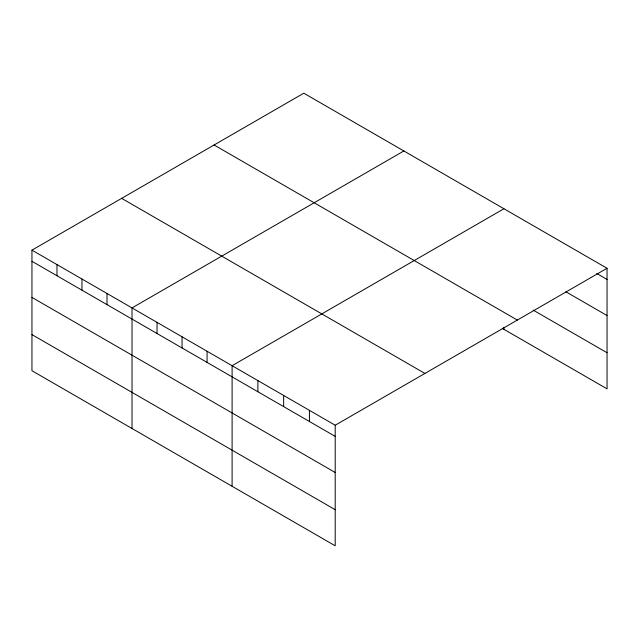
<?xml version="1.0" encoding="UTF-8"?>
<svg xmlns="http://www.w3.org/2000/svg" width="639" height="639" viewBox="0 0 639 639"><rect width="100%" height="100%" fill="white"/><g stroke="black" fill="none" stroke-linecap="round" stroke-linejoin="round"><path stroke-width="0.96" d="M31.95 250.145L335.203 425.231L335.203 545.802L31.95 370.724L31.95 250.145L303.797 93.198L607.05 268.276L607.05 388.855L502.214 328.334M403.872 150.972L132.025 307.918L132.025 428.497M503.947 208.753L232.101 365.7L232.101 486.279M335.203 425.231L607.05 268.276M596.738 273.484L607.05 279.435M565.811 291.727L607.05 315.546M533.158 310.083L607.05 352.744M214.089 144.989L517.342 320.075M121.658 198.354L424.911 373.432M31.95 261.303L335.203 436.381M31.95 297.407L335.203 472.493M31.95 334.612L335.203 509.698M503.947 327.376L503.947 329.325M309.428 410.342L309.428 421.5M283.652 395.461L283.652 406.62M257.876 380.58L257.876 391.739M207.076 351.258L207.076 362.409M182.059 336.809L182.059 347.967M157.042 322.368L157.042 333.518M107.009 293.477L107.009 304.635M81.984 279.035L81.984 290.186M56.967 264.586L56.967 275.744"/></g></svg>
